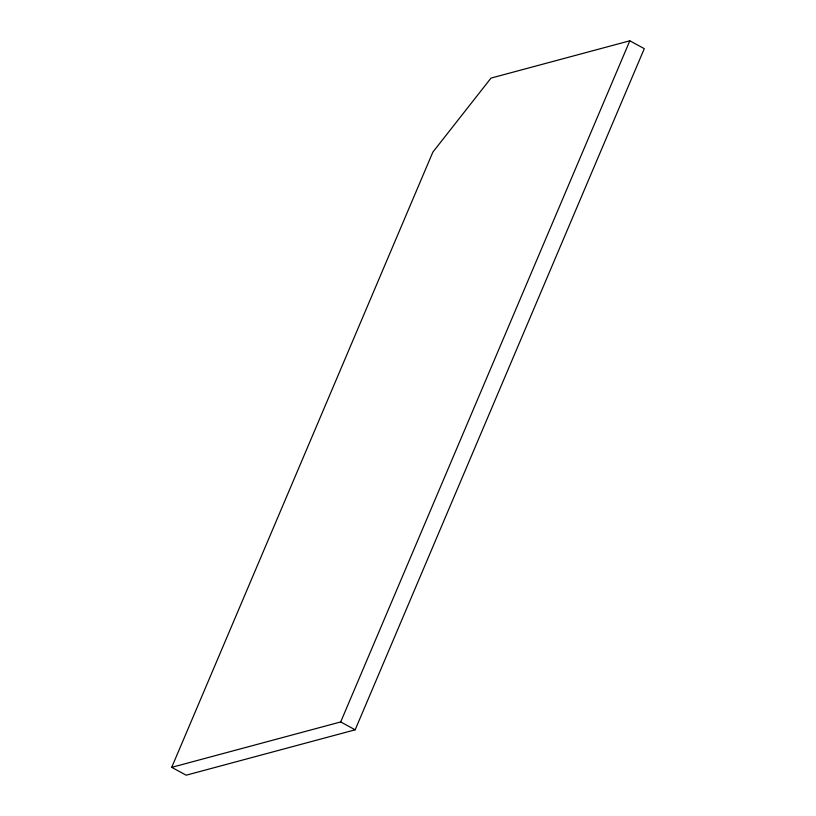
<?xml version="1.0" encoding="UTF-8"?>
<svg xmlns="http://www.w3.org/2000/svg" width="816" height="816" viewBox="0 0 816 816"><rect width="100%" height="100%" fill="white"/><g stroke="black" fill="none" stroke-linecap="round" stroke-linejoin="round"><path stroke-width="1.22" d="M171.707 767.346L432.857 152.113L491.008 78.091L629.819 40.8L644.293 48.654L355.164 729.81L186.181 775.2L171.707 767.346L340.69 721.946L355.164 729.81M340.69 721.946L629.819 40.8"/></g></svg>
